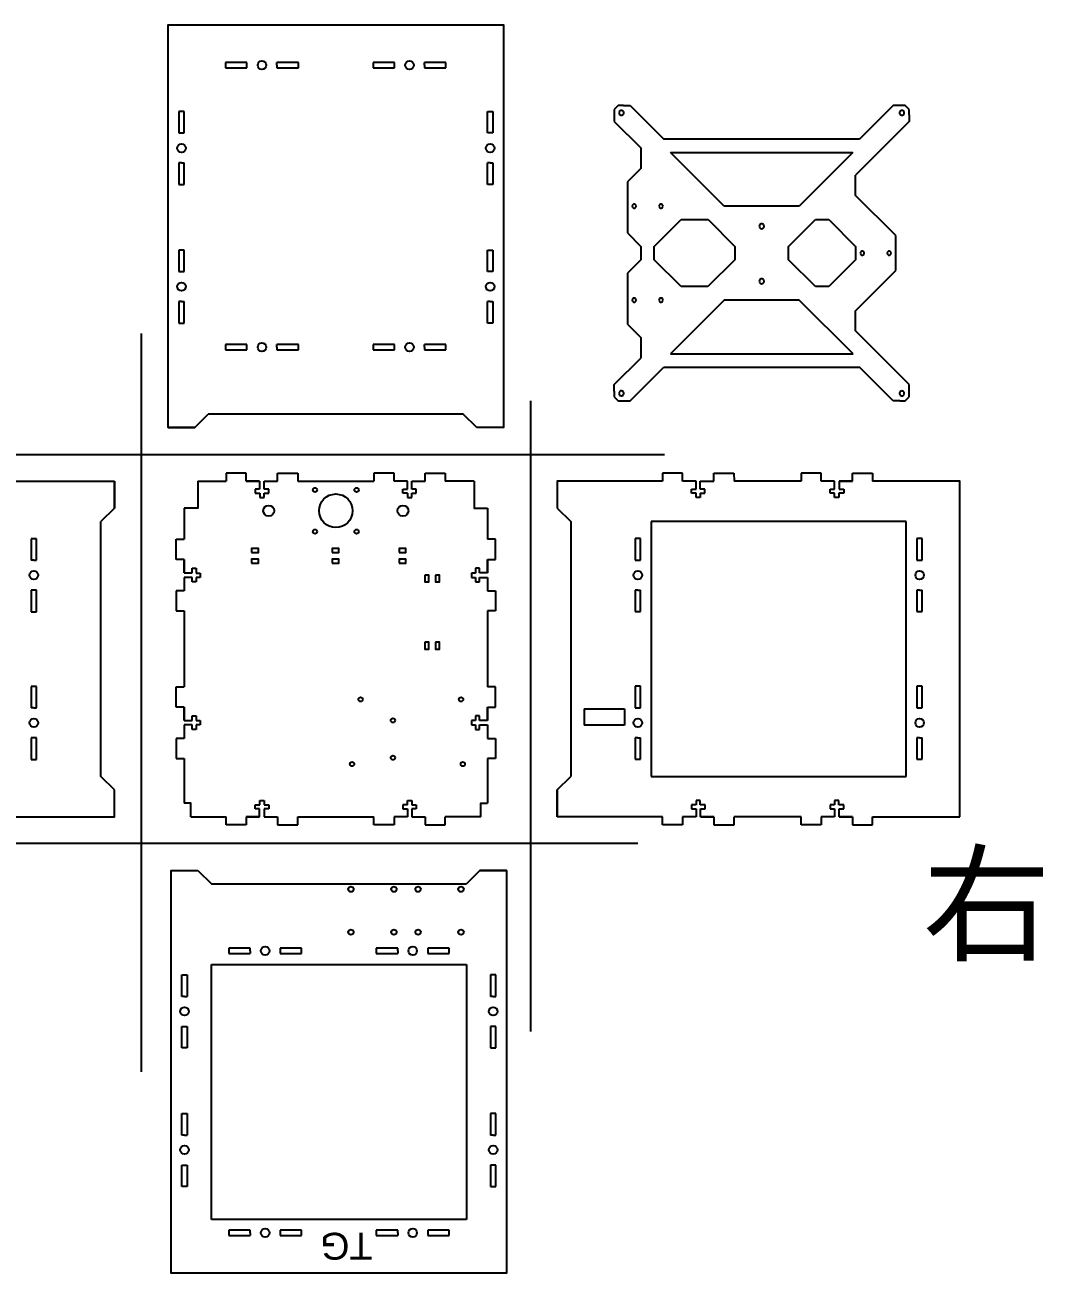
# Model space of a CAD drawing. Header units: millimetres. Extents: x -734 to 2460, y -330 to 1597.
# Drawn here: x 1081 to 1840, y 0 to 930 of the extents above; entities that cross this region are included whole.
import ezdxf

# ---------------------------------------------------------------- set-up
doc = ezdxf.new("R2010")
doc.units = ezdxf.units.MM
doc.layers.add('LIVELLO_1', color=7, linetype='Continuous')
doc.styles.get("Standard").update_dxf_attribs({"font": 'Arial.ttf'})

msp = doc.modelspace()

# ---------------------------------------------------------------- linework, layer by layer
for p, q in [((1230.473, 902.01), (1230.473, 900)), ((1246.473, 902.01), (1230.473, 902.01)), ((1230.473, 900), (1230.473, 900)), ((1230.473, 900), (1230.473, 900)), ((1230.473, 900), (1230.473, 897.99)), ((1230.473, 900), (1230.473, 900)), ((1230.473, 900), (1230.473, 897.99)), ((1230.473, 897.99), (1246.473, 897.99)), ((1246.473, 897.99), (1246.473, 902.01)), ((1246.473, 897.99), (1246.473, 902.01)), ((1246.473, 897.99), (1246.473, 897.99)), ((1284.812, 902.01), (1268.812, 902.01)), ((1284.812, 902.01), (1268.812, 902.01)), ((1268.812, 900), (1268.812, 902.01)), ((1268.812, 900), (1268.812, 900)), ((1268.812, 900), (1268.812, 900)), ((1268.812, 900), (1268.812, 897.99)), ((1268.812, 900), (1268.812, 900)), ((1268.812, 898.51), (1268.812, 898.51)), ((1268.812, 898.51), (1268.812, 898.51)), ((1268.812, 897.99), (1284.812, 897.99)), ((1284.812, 897.99), (1284.812, 902.01)), ((1284.812, 897.99), (1284.812, 902.01)), ((1284.812, 897.99), (1284.812, 897.99)), ((1340.473, 902.01), (1340.473, 900)), ((1356.473, 902.01), (1340.473, 902.01)), ((1340.473, 900), (1340.473, 900)), ((1340.473, 900), (1340.473, 900)), ((1340.473, 900), (1340.473, 897.99)), ((1340.473, 900), (1340.473, 900)), ((1340.473, 900), (1340.473, 897.99)), ((1340.473, 897.99), (1356.473, 897.99)), ((1356.473, 897.99), (1356.473, 902.01)), ((1356.473, 897.99), (1356.473, 902.01)), ((1356.473, 897.99), (1356.473, 897.99)), ((1394.812, 902.01), (1378.812, 902.01)), ((1394.812, 902.01), (1378.812, 902.01)), ((1378.812, 900), (1378.812, 902.01)), ((1378.812, 900), (1378.812, 900)), ((1378.812, 900), (1378.812, 900)), ((1378.812, 900), (1378.812, 897.99)), ((1378.812, 900), (1378.812, 900)), ((1378.812, 898.51), (1378.812, 898.51)), ((1378.812, 898.51), (1378.812, 898.51)), ((1378.812, 897.99), (1394.812, 897.99)), ((1394.812, 897.99), (1394.812, 902.01)), ((1394.812, 897.99), (1394.812, 902.01)), ((1394.812, 897.99), (1394.812, 897.99)), ((1197.712, 865.5), (1195.702, 865.5)), ((1197.712, 865.5), (1195.702, 865.5)), ((1195.702, 865.5), (1195.702, 849.5)), ((1197.712, 865.5), (1197.712, 865.5)), ((1197.712, 865.5), (1197.712, 865.5)), ((1199.722, 865.5), (1197.712, 865.5)), ((1197.712, 865.5), (1197.712, 865.5)), ((1199.722, 849.5), (1199.722, 865.5)), ((1425.702, 865.5), (1427.712, 865.5)), ((1425.702, 849.5), (1425.702, 865.5)), ((1427.712, 865.5), (1427.712, 865.5)), ((1427.712, 865.5), (1427.712, 865.5)), ((1427.712, 865.5), (1429.722, 865.5)), ((1427.712, 865.5), (1427.712, 865.5)), ((1427.712, 865.5), (1429.722, 865.5)), ((1429.722, 865.5), (1429.722, 849.5)), ((1527, 870), (1532, 870)), ((1532, 870), (1557, 845)), ((1728, 870), (1703, 845)), ((1733, 870), (1728, 870)), ((1520, 863), (1520, 858)), ((1520, 858), (1540, 838.335)), ((1740, 858), (1700, 818)), ((1740, 863), (1740, 858)), ((1195.702, 849.5), (1199.722, 849.5)), ((1195.702, 849.5), (1195.702, 849.5)), ((1195.702, 849.5), (1199.722, 849.5)), ((1429.722, 849.5), (1425.702, 849.5)), ((1429.722, 849.5), (1425.702, 849.5)), ((1429.722, 849.5), (1429.722, 849.5)), ((1197.712, 827.161), (1195.702, 827.161)), ((1195.702, 827.161), (1195.702, 811.161)), ((1196.222, 827.161), (1196.222, 827.161)), ((1196.222, 827.161), (1196.222, 827.161)), ((1197.712, 827.161), (1197.712, 827.161)), ((1197.712, 827.161), (1197.712, 827.161)), ((1197.712, 827.161), (1197.712, 827.161)), ((1197.712, 827.161), (1199.722, 827.161)), ((1199.722, 811.161), (1199.722, 827.161)), ((1199.722, 811.161), (1199.722, 827.161)), ((1425.702, 811.161), (1425.702, 827.161)), ((1425.702, 811.161), (1425.702, 827.161)), ((1427.712, 827.161), (1425.702, 827.161)), ((1427.712, 827.161), (1427.712, 827.161)), ((1427.712, 827.161), (1427.712, 827.161)), ((1427.712, 827.161), (1429.722, 827.161)), ((1427.712, 827.161), (1427.712, 827.161)), ((1429.202, 827.161), (1429.202, 827.161)), ((1429.202, 827.161), (1429.202, 827.161)), ((1429.722, 827.161), (1429.722, 811.161)), ((1195.702, 811.161), (1199.722, 811.161)), ((1195.702, 811.161), (1195.702, 811.161)), ((1195.702, 811.161), (1199.722, 811.161)), ((1429.722, 811.161), (1425.702, 811.161)), ((1429.722, 811.161), (1425.702, 811.161)), ((1429.722, 811.161), (1429.722, 811.161)), ((1197.712, 762.239), (1195.702, 762.239)), ((1197.712, 762.239), (1195.702, 762.239)), ((1195.702, 762.239), (1195.702, 746.239)), ((1197.712, 762.239), (1197.712, 762.239)), ((1197.712, 762.239), (1197.712, 762.239)), ((1199.722, 762.239), (1197.712, 762.239)), ((1197.712, 762.239), (1197.712, 762.239)), ((1199.722, 746.239), (1199.722, 762.239)), ((1425.702, 762.239), (1427.712, 762.239)), ((1425.702, 746.239), (1425.702, 762.239)), ((1427.712, 762.239), (1427.712, 762.239)), ((1427.712, 762.239), (1427.712, 762.239)), ((1427.712, 762.239), (1429.722, 762.239)), ((1427.712, 762.239), (1427.712, 762.239)), ((1427.712, 762.239), (1429.722, 762.239)), ((1429.722, 762.239), (1429.722, 746.239)), ((1195.702, 746.239), (1199.722, 746.239)), ((1195.702, 746.239), (1195.702, 746.239)), ((1195.702, 746.239), (1199.722, 746.239)), ((1429.722, 746.239), (1425.702, 746.239)), ((1429.722, 746.239), (1425.702, 746.239)), ((1429.722, 746.239), (1429.722, 746.239)), ((1197.712, 723.9), (1195.702, 723.9)), ((1195.702, 723.9), (1195.702, 707.9)), ((1196.222, 723.9), (1196.222, 723.9)), ((1196.222, 723.9), (1196.222, 723.9)), ((1197.712, 723.9), (1197.712, 723.9)), ((1197.712, 723.9), (1197.712, 723.9)), ((1197.712, 723.9), (1197.712, 723.9)), ((1197.712, 723.9), (1199.722, 723.9)), ((1199.722, 707.9), (1199.722, 723.9)), ((1199.722, 707.9), (1199.722, 723.9)), ((1425.702, 707.9), (1425.702, 723.9)), ((1425.702, 707.9), (1425.702, 723.9)), ((1427.712, 723.9), (1425.702, 723.9)), ((1427.712, 723.9), (1427.712, 723.9)), ((1427.712, 723.9), (1427.712, 723.9)), ((1427.712, 723.9), (1429.722, 723.9)), ((1427.712, 723.9), (1427.712, 723.9)), ((1429.202, 723.9), (1429.202, 723.9)), ((1429.202, 723.9), (1429.202, 723.9)), ((1429.722, 723.9), (1429.722, 707.9)), ((1195.702, 707.9), (1199.722, 707.9)), ((1195.702, 707.9), (1195.702, 707.9)), ((1195.702, 707.9), (1199.722, 707.9)), ((1429.722, 707.9), (1425.702, 707.9)), ((1429.722, 707.9), (1425.702, 707.9)), ((1429.722, 707.9), (1429.722, 707.9)), ((1740, 662), (1700, 702)), ((1230.473, 692.01), (1230.473, 690)), ((1246.473, 692.01), (1230.473, 692.01)), ((1230.473, 690), (1230.473, 690)), ((1230.473, 690), (1230.473, 690)), ((1230.473, 690), (1230.473, 687.99)), ((1230.473, 690), (1230.473, 690)), ((1230.473, 690), (1230.473, 687.99)), ((1246.473, 687.99), (1246.473, 692.01)), ((1246.473, 687.99), (1246.473, 692.01)), ((1284.812, 692.01), (1268.812, 692.01)), ((1284.812, 692.01), (1268.812, 692.01)), ((1268.812, 690), (1268.812, 692.01)), ((1268.812, 690), (1268.812, 690)), ((1268.812, 690), (1268.812, 690)), ((1268.812, 690), (1268.812, 687.99)), ((1268.812, 690), (1268.812, 690)), ((1268.812, 688.51), (1268.812, 688.51)), ((1268.812, 688.51), (1268.812, 688.51)), ((1284.812, 687.99), (1284.812, 692.01)), ((1284.812, 687.99), (1284.812, 692.01)), ((1340.473, 692.01), (1340.473, 690)), ((1356.473, 692.01), (1340.473, 692.01)), ((1340.473, 690), (1340.473, 690)), ((1340.473, 690), (1340.473, 690)), ((1340.473, 690), (1340.473, 687.99)), ((1340.473, 690), (1340.473, 690)), ((1340.473, 690), (1340.473, 687.99)), ((1356.473, 687.99), (1356.473, 692.01)), ((1356.473, 687.99), (1356.473, 692.01)), ((1394.812, 692.01), (1378.812, 692.01)), ((1394.812, 692.01), (1378.812, 692.01)), ((1378.812, 690), (1378.812, 692.01)), ((1378.812, 690), (1378.812, 690)), ((1378.812, 690), (1378.812, 690)), ((1378.812, 690), (1378.812, 687.99)), ((1378.812, 690), (1378.812, 690)), ((1378.812, 688.51), (1378.812, 688.51)), ((1378.812, 688.51), (1378.812, 688.51)), ((1394.812, 687.99), (1394.812, 692.01)), ((1394.812, 687.99), (1394.812, 692.01)), ((1230.473, 687.99), (1246.473, 687.99)), ((1246.473, 687.99), (1246.473, 687.99)), ((1268.812, 687.99), (1284.812, 687.99)), ((1284.812, 687.99), (1284.812, 687.99)), ((1340.473, 687.99), (1356.473, 687.99)), ((1356.473, 687.99), (1356.473, 687.99)), ((1378.812, 687.99), (1394.812, 687.99)), ((1394.812, 687.99), (1394.812, 687.99)), ((1520, 662), (1540, 681.648)), ((1532, 650), (1557, 675)), ((1728, 650), (1703, 675)), ((1520, 657), (1520, 662)), ((1740, 657), (1740, 662)), ((1527, 650), (1532, 650)), ((1733, 650), (1728, 650)), ((1207.712, 630), (1217.712, 640)), ((1407.712, 640), (1217.712, 640)), ((1417.712, 630), (1407.712, 640)), ((1187.712, 630), (1207.712, 630)), ((1437.712, 630), (1417.712, 630)), ((1245.973, 596), (1230.973, 596)), ((1230.973, 596), (1230.973, 590)), ((1245.973, 590), (1245.973, 596)), ((1269.312, 590), (1269.312, 596)), ((1269.312, 596), (1284.312, 596)), ((1284.312, 596), (1284.312, 590)), ((1341.112, 596), (1340.973, 590)), ((1356.112, 596), (1341.112, 596)), ((1356.112, 590), (1356.112, 596)), ((1379.312, 590), (1379.312, 596)), ((1379.312, 596), (1394.312, 596)), ((1394.312, 596), (1394.312, 590)), ((1571.112, 596), (1556.112, 596)), ((1556.112, 596), (1556.112, 590)), ((1571.112, 590), (1571.112, 596)), ((1594.312, 590), (1594.312, 596)), ((1594.312, 596), (1609.312, 596)), ((1609.312, 596), (1609.451, 590)), ((1674.373, 596), (1659.373, 596)), ((1659.373, 596), (1659.373, 590)), ((1674.373, 590), (1674.373, 596)), ((1697.712, 590), (1697.712, 596)), ((1697.712, 596), (1712.712, 596)), ((1712.712, 596), (1712.712, 590)), ((1069.312, 590), (1147.712, 590)), ((1147.712, 590), (1147.712, 570)), ((1210, 590), (1230.973, 590)), ((1255.973, 590), (1245.973, 590)), ((1255.973, 590), (1255.973, 584)), ((1259.312, 584), (1259.312, 590)), ((1259.312, 590), (1269.312, 590)), ((1284.312, 590), (1340.973, 590)), ((1366.112, 590), (1356.112, 590)), ((1366.112, 584), (1366.112, 590)), ((1369.312, 584), (1369.312, 590)), ((1369.312, 590), (1379.312, 590)), ((1415.702, 590), (1394.312, 590)), ((1477.712, 590), (1477.712, 570)), ((1581.112, 590), (1571.112, 590)), ((1581.112, 584), (1581.112, 590)), ((1584.312, 584), (1584.312, 590)), ((1584.312, 590), (1594.312, 590)), ((1684.373, 590), (1674.373, 590)), ((1684.373, 584), (1684.373, 590)), ((1687.712, 590), (1687.712, 584)), ((1687.712, 590), (1697.712, 590)), ((1255.973, 584), (1252.573, 584)), ((1252.573, 584), (1252.573, 581)), ((1252.573, 581), (1256.112, 581)), ((1256.112, 581), (1256.112, 578)), ((1256.112, 578), (1259.312, 578)), ((1262.712, 584), (1259.312, 584)), ((1259.312, 578), (1259.312, 581)), ((1259.312, 581), (1262.712, 581)), ((1262.712, 581), (1262.712, 584)), ((1362.712, 581), (1362.712, 584)), ((1362.712, 584), (1366.112, 584)), ((1366.112, 581), (1362.712, 581)), ((1366.112, 581), (1366.112, 578)), ((1366.112, 581), (1366.112, 581)), ((1366.112, 578), (1369.312, 578)), ((1372.712, 584), (1369.312, 584)), ((1369.312, 578), (1369.312, 581)), ((1369.312, 581), (1372.712, 581)), ((1372.712, 581), (1372.712, 584)), ((1577.712, 581), (1577.712, 584)), ((1577.712, 584), (1581.112, 584)), ((1581.112, 581), (1577.712, 581)), ((1581.112, 578), (1581.112, 581)), ((1584.312, 578), (1581.112, 578)), ((1587.712, 584), (1584.312, 584)), ((1584.312, 581), (1584.312, 578)), ((1584.312, 581), (1584.312, 581)), ((1584.312, 581), (1587.712, 581)), ((1587.712, 581), (1587.712, 584)), ((1680.973, 581), (1680.973, 584)), ((1680.973, 584), (1684.373, 584)), ((1684.373, 581), (1680.973, 581)), ((1684.373, 578), (1684.373, 581)), ((1687.573, 578), (1684.373, 578)), ((1691.112, 581), (1687.573, 581)), ((1687.573, 581), (1687.573, 578)), ((1687.712, 584), (1691.112, 584)), ((1691.112, 584), (1691.112, 581)), ((1147.712, 570), (1137.712, 560)), ((1199.722, 570), (1199.722, 546.739)), ((1425.702, 570), (1425.702, 546.739)), ((1477.712, 570), (1487.712, 560)), ((1137.712, 370), (1137.712, 560)), ((1487.712, 560), (1487.712, 370)), ((1547.712, 560), (1547.712, 370)), ((1737.712, 560), (1547.712, 560)), ((1737.712, 370), (1737.712, 560)), ((1085.702, 547.1), (1085.702, 531.1)), ((1089.722, 547.1), (1085.702, 547.1)), ((1089.722, 547.1), (1085.702, 547.1)), ((1085.702, 547.1), (1085.702, 531.1)), ((1089.722, 531.1), (1089.722, 547.1)), ((1089.722, 547.1), (1089.722, 547.1)), ((1193.722, 531.739), (1193.722, 546.739)), ((1193.722, 546.739), (1199.722, 546.739)), ((1431.702, 546.739), (1425.702, 546.739)), ((1431.702, 531.739), (1431.702, 546.739)), ((1537.712, 547.239), (1535.702, 547.239)), ((1537.712, 547.239), (1535.702, 547.239)), ((1535.702, 547.239), (1535.702, 531.239)), ((1537.712, 547.239), (1537.712, 547.239)), ((1537.712, 547.239), (1537.712, 547.239)), ((1539.722, 547.239), (1537.712, 547.239)), ((1537.712, 547.239), (1537.712, 547.239)), ((1539.722, 531.239), (1539.722, 547.239)), ((1747.712, 547.239), (1745.702, 547.239)), ((1747.712, 547.239), (1745.702, 547.239)), ((1745.702, 547.239), (1745.702, 531.239)), ((1747.712, 547.239), (1747.712, 547.239)), ((1747.712, 547.239), (1747.712, 547.239)), ((1749.722, 547.239), (1747.712, 547.239)), ((1747.712, 547.239), (1747.712, 547.239)), ((1749.722, 531.239), (1749.722, 547.239)), ((1087.712, 531.1), (1085.702, 531.1)), ((1087.712, 531.1), (1087.712, 531.1)), ((1087.712, 531.1), (1087.712, 531.1)), ((1087.712, 531.1), (1089.722, 531.1)), ((1087.712, 531.1), (1087.712, 531.1)), ((1089.202, 531.1), (1089.202, 531.1)), ((1089.202, 531.1), (1089.202, 531.1)), ((1199.722, 531.739), (1193.722, 531.739)), ((1199.722, 521.739), (1199.722, 531.739)), ((1425.702, 521.739), (1425.702, 531.739)), ((1425.702, 531.739), (1431.702, 531.739)), ((1535.702, 531.239), (1539.722, 531.239)), ((1535.702, 531.239), (1535.702, 531.239)), ((1535.702, 531.239), (1539.722, 531.239)), ((1745.702, 531.239), (1749.722, 531.239)), ((1745.702, 531.239), (1745.702, 531.239)), ((1745.702, 531.239), (1749.722, 531.239)), ((1199.722, 521.739), (1205.722, 521.739)), ((1205.722, 521.739), (1205.722, 525.139)), ((1205.722, 525.139), (1208.722, 525.139)), ((1208.722, 525.139), (1208.722, 521.6)), ((1208.722, 521.6), (1211.722, 521.6)), ((1211.722, 521.6), (1211.722, 518.4)), ((1416.702, 521.6), (1413.702, 521.6)), ((1413.702, 521.6), (1413.702, 518.4)), ((1419.702, 525.139), (1416.702, 525.139)), ((1416.702, 525.139), (1416.702, 521.6)), ((1419.702, 521.739), (1419.702, 525.139)), ((1425.702, 521.739), (1419.702, 521.739)), ((1205.722, 518.4), (1199.722, 518.4)), ((1199.722, 518.4), (1199.722, 508.4)), ((1205.722, 515), (1205.722, 518.4)), ((1208.722, 515), (1205.722, 515)), ((1211.722, 518.4), (1208.722, 518.4)), ((1208.722, 518.4), (1208.722, 515)), ((1413.702, 518.4), (1416.702, 518.4)), ((1416.702, 518.4), (1416.702, 515)), ((1416.702, 515), (1419.702, 515)), ((1419.702, 515), (1419.702, 518.4)), ((1419.702, 518.4), (1425.702, 518.4)), ((1425.702, 518.4), (1425.702, 508.4)), ((1089.722, 508.761), (1085.702, 508.761)), ((1089.722, 508.761), (1085.702, 508.761)), ((1085.702, 508.761), (1085.702, 492.761)), ((1089.722, 492.761), (1089.722, 508.761)), ((1089.722, 508.761), (1089.722, 508.761)), ((1199.722, 508.4), (1193.722, 508.4)), ((1193.722, 508.4), (1193.722, 493.4)), ((1425.702, 508.4), (1431.702, 508.4)), ((1431.702, 508.4), (1431.702, 493.4)), ((1537.712, 508.9), (1535.702, 508.9)), ((1535.702, 508.9), (1535.702, 492.9)), ((1536.222, 508.9), (1536.222, 508.9)), ((1536.222, 508.9), (1536.222, 508.9)), ((1537.712, 508.9), (1537.712, 508.9)), ((1537.712, 508.9), (1537.712, 508.9)), ((1537.712, 508.9), (1537.712, 508.9)), ((1537.712, 508.9), (1539.722, 508.9)), ((1539.722, 492.9), (1539.722, 508.9)), ((1539.722, 492.9), (1539.722, 508.9)), ((1747.712, 508.9), (1745.702, 508.9)), ((1745.702, 508.9), (1745.702, 492.9)), ((1746.222, 508.9), (1746.222, 508.9)), ((1746.222, 508.9), (1746.222, 508.9)), ((1747.712, 508.9), (1747.712, 508.9)), ((1747.712, 508.9), (1747.712, 508.9)), ((1747.712, 508.9), (1747.712, 508.9)), ((1747.712, 508.9), (1749.722, 508.9)), ((1749.722, 492.9), (1749.722, 508.9)), ((1749.722, 492.9), (1749.722, 508.9)), ((1193.722, 493.4), (1199.722, 493.4)), ((1199.722, 493.4), (1199.722, 436.739)), ((1431.702, 493.4), (1425.702, 493.4)), ((1425.702, 493.4), (1425.702, 436.739)), ((1085.702, 492.761), (1087.712, 492.761)), ((1087.712, 492.761), (1087.712, 492.761)), ((1087.712, 492.761), (1087.712, 492.761)), ((1087.712, 492.761), (1089.722, 492.761)), ((1087.712, 492.761), (1087.712, 492.761)), ((1087.712, 492.761), (1089.722, 492.761)), ((1535.702, 492.9), (1539.722, 492.9)), ((1535.702, 492.9), (1535.702, 492.9)), ((1535.702, 492.9), (1539.722, 492.9)), ((1745.702, 492.9), (1749.722, 492.9)), ((1745.702, 492.9), (1745.702, 492.9)), ((1745.702, 492.9), (1749.722, 492.9)), ((1537.712, 437.239), (1535.702, 437.239)), ((1537.712, 437.239), (1535.702, 437.239)), ((1535.702, 437.239), (1535.702, 421.239)), ((1537.712, 437.239), (1537.712, 437.239)), ((1537.712, 437.239), (1537.712, 437.239)), ((1539.722, 437.239), (1537.712, 437.239)), ((1537.712, 437.239), (1537.712, 437.239)), ((1539.722, 421.239), (1539.722, 437.239)), ((1747.712, 437.239), (1745.702, 437.239)), ((1747.712, 437.239), (1745.702, 437.239)), ((1745.702, 437.239), (1745.702, 421.239)), ((1747.712, 437.239), (1747.712, 437.239)), ((1747.712, 437.239), (1747.712, 437.239)), ((1749.722, 437.239), (1747.712, 437.239)), ((1747.712, 437.239), (1747.712, 437.239)), ((1749.722, 421.239), (1749.722, 437.239)), ((1085.702, 437.1), (1085.702, 421.1)), ((1089.722, 437.1), (1085.702, 437.1)), ((1089.722, 437.1), (1085.702, 437.1)), ((1085.702, 437.1), (1085.702, 421.1)), ((1089.722, 421.1), (1089.722, 437.1)), ((1089.722, 437.1), (1089.722, 437.1)), ((1193.722, 421.739), (1193.722, 436.739)), ((1193.722, 436.739), (1199.722, 436.739)), ((1431.702, 436.739), (1425.702, 436.739)), ((1431.702, 421.739), (1431.702, 436.739)), ((1087.712, 421.1), (1085.702, 421.1)), ((1087.712, 421.1), (1087.712, 421.1)), ((1087.712, 421.1), (1087.712, 421.1)), ((1087.712, 421.1), (1089.722, 421.1)), ((1087.712, 421.1), (1087.712, 421.1)), ((1089.202, 421.1), (1089.202, 421.1)), ((1089.202, 421.1), (1089.202, 421.1)), ((1199.722, 421.739), (1193.722, 421.739)), ((1199.722, 411.739), (1199.722, 421.739)), ((1425.702, 411.739), (1425.702, 421.739)), ((1425.702, 421.739), (1431.702, 421.739)), ((1497.712, 420.4), (1497.712, 408.2)), ((1497.712, 420.4), (1527.712, 420.4)), ((1527.712, 420.4), (1527.712, 408.2)), ((1535.702, 421.239), (1539.722, 421.239)), ((1535.702, 421.239), (1535.702, 421.239)), ((1535.702, 421.239), (1539.722, 421.239)), ((1745.702, 421.239), (1749.722, 421.239)), ((1745.702, 421.239), (1745.702, 421.239)), ((1745.702, 421.239), (1749.722, 421.239)), ((1199.722, 411.739), (1205.722, 411.739)), ((1205.722, 411.739), (1205.722, 415.139)), ((1205.722, 415.139), (1208.722, 415.139)), ((1208.722, 415.139), (1208.722, 411.6)), ((1208.722, 411.6), (1211.722, 411.6)), ((1211.722, 411.6), (1211.722, 408.4)), ((1416.702, 411.6), (1413.702, 411.6)), ((1413.702, 411.6), (1413.702, 408.4)), ((1419.702, 415.139), (1416.702, 415.139)), ((1416.702, 415.139), (1416.702, 411.6)), ((1419.702, 411.739), (1419.702, 415.139)), ((1425.702, 411.739), (1419.702, 411.739)), ((1205.722, 408.4), (1199.722, 408.4)), ((1199.722, 408.4), (1199.722, 398.4)), ((1205.722, 405), (1205.722, 408.4)), ((1208.722, 405), (1205.722, 405)), ((1211.722, 408.4), (1208.722, 408.4)), ((1208.722, 408.4), (1208.722, 405)), ((1413.702, 408.4), (1416.702, 408.4)), ((1416.702, 408.4), (1416.702, 405)), ((1416.702, 405), (1419.702, 405)), ((1419.702, 405), (1419.702, 408.4)), ((1419.702, 408.4), (1425.702, 408.4)), ((1425.702, 408.4), (1425.702, 398.4)), ((1527.712, 408.2), (1526.257, 408.2)), ((1089.722, 398.761), (1085.702, 398.761)), ((1089.722, 398.761), (1085.702, 398.761)), ((1085.702, 398.761), (1085.702, 382.761)), ((1089.722, 382.761), (1089.722, 398.761)), ((1089.722, 398.761), (1089.722, 398.761)), ((1199.722, 398.4), (1193.722, 398.4)), ((1193.722, 398.4), (1193.722, 383.4)), ((1425.702, 398.4), (1431.702, 398.4)), ((1431.702, 398.4), (1431.702, 383.4)), ((1537.712, 398.9), (1535.702, 398.9)), ((1535.702, 398.9), (1535.702, 382.9)), ((1536.222, 398.9), (1536.222, 398.9)), ((1536.222, 398.9), (1536.222, 398.9)), ((1537.712, 398.9), (1537.712, 398.9)), ((1537.712, 398.9), (1537.712, 398.9)), ((1537.712, 398.9), (1537.712, 398.9)), ((1537.712, 398.9), (1539.722, 398.9)), ((1539.722, 382.9), (1539.722, 398.9)), ((1539.722, 382.9), (1539.722, 398.9)), ((1747.712, 398.9), (1745.702, 398.9)), ((1745.702, 398.9), (1745.702, 382.9)), ((1746.222, 398.9), (1746.222, 398.9)), ((1746.222, 398.9), (1746.222, 398.9)), ((1747.712, 398.9), (1747.712, 398.9)), ((1747.712, 398.9), (1747.712, 398.9)), ((1747.712, 398.9), (1747.712, 398.9)), ((1747.712, 398.9), (1749.722, 398.9)), ((1749.722, 382.9), (1749.722, 398.9)), ((1749.722, 382.9), (1749.722, 398.9)), ((1085.702, 382.761), (1087.712, 382.761)), ((1087.712, 382.761), (1087.712, 382.761)), ((1087.712, 382.761), (1087.712, 382.761)), ((1087.712, 382.761), (1089.722, 382.761)), ((1087.712, 382.761), (1087.712, 382.761)), ((1087.712, 382.761), (1089.722, 382.761)), ((1193.722, 383.4), (1199.722, 383.4)), ((1199.722, 383.4), (1199.722, 350)), ((1431.702, 383.4), (1425.702, 383.4)), ((1425.702, 383.4), (1425.702, 350)), ((1535.702, 382.9), (1539.722, 382.9)), ((1535.702, 382.9), (1535.702, 382.9)), ((1535.702, 382.9), (1539.722, 382.9)), ((1745.702, 382.9), (1749.722, 382.9)), ((1745.702, 382.9), (1745.702, 382.9)), ((1745.702, 382.9), (1749.722, 382.9)), ((1147.712, 360), (1137.712, 370)), ((1477.712, 360), (1487.712, 370)), ((1547.712, 370), (1737.712, 370)), ((1147.712, 340), (1147.712, 360)), ((1477.712, 340), (1477.712, 360)), ((1252.573, 346), (1252.573, 349)), ((1252.573, 349), (1256.112, 349)), ((1255.973, 346), (1252.573, 346)), ((1255.973, 340), (1255.973, 346)), ((1256.112, 349), (1256.112, 352)), ((1256.112, 352), (1259.312, 352)), ((1259.312, 352), (1259.312, 349)), ((1259.312, 349), (1262.712, 349)), ((1262.712, 346), (1259.312, 346)), ((1259.312, 346), (1259.312, 340)), ((1262.712, 349), (1262.712, 346)), ((1366.112, 349), (1362.712, 349)), ((1362.712, 349), (1362.712, 346)), ((1362.712, 346), (1366.112, 346)), ((1366.112, 349), (1366.112, 352)), ((1366.112, 352), (1369.312, 352)), ((1366.112, 349), (1366.112, 349)), ((1366.112, 346), (1366.112, 340)), ((1369.312, 352), (1369.312, 349)), ((1369.312, 349), (1372.712, 349)), ((1372.712, 346), (1369.312, 346)), ((1369.312, 346), (1369.312, 340)), ((1372.712, 349), (1372.712, 346)), ((1581.112, 349), (1577.712, 349)), ((1577.712, 349), (1577.712, 346)), ((1577.712, 346), (1581.112, 346)), ((1584.312, 352), (1581.112, 352)), ((1581.112, 352), (1581.112, 349)), ((1581.112, 346), (1581.112, 340)), ((1584.312, 349), (1584.312, 352)), ((1587.851, 349), (1584.312, 349)), ((1584.451, 340), (1584.451, 346)), ((1584.451, 346), (1587.851, 346)), ((1587.851, 346), (1587.851, 349)), ((1684.373, 349), (1680.973, 349)), ((1680.973, 349), (1680.973, 346)), ((1680.973, 346), (1684.373, 346)), ((1687.573, 352), (1684.373, 352)), ((1684.373, 352), (1684.373, 349)), ((1684.373, 346), (1684.373, 340)), ((1687.573, 349), (1687.573, 352)), ((1691.112, 349), (1687.573, 349)), ((1687.712, 340), (1687.712, 346)), ((1687.712, 346), (1691.112, 346)), ((1691.112, 346), (1691.112, 349)), ((1204.722, 340), (1230.973, 340)), ((1230.973, 334), (1230.973, 340)), ((1255.973, 340), (1245.973, 340)), ((1245.973, 340), (1245.973, 334)), ((1259.312, 340), (1269.312, 340)), ((1269.312, 340), (1269.312, 334)), ((1284.312, 334), (1284.312, 340)), ((1284.312, 340), (1340.973, 340)), ((1341.112, 334), (1340.973, 340)), ((1366.112, 340), (1356.112, 340)), ((1356.112, 340), (1356.112, 334)), ((1369.312, 340), (1379.312, 340)), ((1379.312, 340), (1379.312, 334)), ((1394.312, 334), (1394.312, 340)), ((1420.702, 340), (1394.312, 340)), ((1556.112, 340), (1477.712, 340)), ((1556.112, 334), (1556.112, 340)), ((1581.112, 340), (1571.112, 340)), ((1571.112, 340), (1571.112, 334)), ((1584.451, 340), (1594.451, 340)), ((1594.451, 340), (1594.451, 334)), ((1609.451, 334), (1609.451, 340)), ((1659.373, 334), (1659.373, 340)), ((1684.373, 340), (1674.373, 340)), ((1674.373, 340), (1674.373, 334)), ((1687.712, 340), (1697.712, 340)), ((1697.712, 340), (1697.712, 334)), ((1712.712, 334), (1712.712, 340)), ((1712.712, 340), (1777.712, 340)), ((1245.973, 334), (1230.973, 334)), ((1269.312, 334), (1284.312, 334)), ((1356.112, 334), (1341.112, 334)), ((1379.312, 334), (1394.312, 334)), ((1571.112, 334), (1556.112, 334)), ((1594.451, 334), (1609.451, 334)), ((1674.373, 334), (1659.373, 334)), ((1697.712, 334), (1712.712, 334)), ((1190, 300), (1210, 300)), ((1210, 300), (1220, 290)), ((1420, 300), (1410, 290)), ((1440, 300), (1420, 300)), ((1220, 290), (1410, 290)), ((1232.9, 242.01), (1232.9, 237.99)), ((1248.9, 242.01), (1232.9, 242.01)), ((1232.9, 242.01), (1232.9, 242.01)), ((1232.9, 242.01), (1232.9, 237.99)), ((1248.9, 240), (1248.9, 242.01)), ((1271.239, 242.01), (1271.239, 237.99)), ((1287.239, 242.01), (1271.239, 242.01)), ((1271.239, 242.01), (1271.239, 242.01)), ((1271.239, 242.01), (1271.239, 237.99)), ((1287.239, 240), (1287.239, 242.01)), ((1287.239, 240), (1287.239, 242.01)), ((1342.9, 242.01), (1342.9, 237.99)), ((1358.9, 242.01), (1342.9, 242.01)), ((1342.9, 242.01), (1342.9, 242.01)), ((1342.9, 242.01), (1342.9, 237.99)), ((1358.9, 240), (1358.9, 242.01)), ((1381.239, 242.01), (1381.239, 237.99)), ((1397.239, 242.01), (1381.239, 242.01)), ((1381.239, 242.01), (1381.239, 242.01)), ((1381.239, 242.01), (1381.239, 237.99)), ((1397.239, 240), (1397.239, 242.01)), ((1397.239, 240), (1397.239, 242.01)), ((1232.9, 237.99), (1248.9, 237.99)), ((1232.9, 237.99), (1248.9, 237.99)), ((1248.9, 241.49), (1248.9, 241.49)), ((1248.9, 241.49), (1248.9, 241.49)), ((1248.9, 240), (1248.9, 240)), ((1248.9, 240), (1248.9, 240)), ((1248.9, 240), (1248.9, 240)), ((1248.9, 240), (1248.9, 237.99)), ((1271.239, 237.99), (1287.239, 237.99)), ((1287.239, 240), (1287.239, 240)), ((1287.239, 240), (1287.239, 240)), ((1287.239, 237.99), (1287.239, 240)), ((1287.239, 240), (1287.239, 240)), ((1342.9, 237.99), (1358.9, 237.99)), ((1342.9, 237.99), (1358.9, 237.99)), ((1358.9, 241.49), (1358.9, 241.49)), ((1358.9, 241.49), (1358.9, 241.49)), ((1358.9, 240), (1358.9, 240)), ((1358.9, 240), (1358.9, 240)), ((1358.9, 240), (1358.9, 240)), ((1358.9, 240), (1358.9, 237.99)), ((1381.239, 237.99), (1397.239, 237.99)), ((1397.239, 240), (1397.239, 240)), ((1397.239, 240), (1397.239, 240)), ((1397.239, 237.99), (1397.239, 240)), ((1397.239, 240), (1397.239, 240)), ((1220, 230), (1410, 230)), ((1220, 40), (1220, 230)), ((1410, 230), (1410, 40)), ((1197.99, 222.1), (1202.01, 222.1)), ((1197.99, 206.1), (1197.99, 222.1)), ((1197.99, 222.1), (1197.99, 222.1)), ((1197.99, 222.1), (1202.01, 222.1)), ((1202.01, 222.1), (1202.01, 206.1)), ((1202.01, 222.1), (1202.01, 206.1)), ((1427.99, 222.1), (1427.99, 206.1)), ((1432.01, 222.1), (1427.99, 222.1)), ((1432.01, 222.1), (1427.99, 222.1)), ((1427.99, 222.1), (1427.99, 206.1)), ((1432.01, 206.1), (1432.01, 222.1)), ((1432.01, 222.1), (1432.01, 222.1)), ((1200, 206.1), (1197.99, 206.1)), ((1198.51, 206.1), (1198.51, 206.1)), ((1198.51, 206.1), (1198.51, 206.1)), ((1200, 206.1), (1200, 206.1)), ((1200, 206.1), (1200, 206.1)), ((1200, 206.1), (1200, 206.1)), ((1200, 206.1), (1202.01, 206.1)), ((1430, 206.1), (1427.99, 206.1)), ((1430, 206.1), (1430, 206.1)), ((1430, 206.1), (1430, 206.1)), ((1430, 206.1), (1432.01, 206.1)), ((1430, 206.1), (1430, 206.1)), ((1431.49, 206.1), (1431.49, 206.1)), ((1431.49, 206.1), (1431.49, 206.1)), ((1197.99, 183.761), (1202.01, 183.761)), ((1197.99, 167.761), (1197.99, 183.761)), ((1197.99, 183.761), (1197.99, 183.761)), ((1197.99, 183.761), (1202.01, 183.761)), ((1202.01, 183.761), (1202.01, 167.761)), ((1432.01, 183.761), (1427.99, 183.761)), ((1432.01, 183.761), (1427.99, 183.761)), ((1427.99, 183.761), (1427.99, 167.761)), ((1432.01, 167.761), (1432.01, 183.761)), ((1432.01, 183.761), (1432.01, 183.761)), ((1200, 167.761), (1197.99, 167.761)), ((1200, 167.761), (1197.99, 167.761)), ((1200, 167.761), (1200, 167.761)), ((1200, 167.761), (1200, 167.761)), ((1202.01, 167.761), (1200, 167.761)), ((1200, 167.761), (1200, 167.761)), ((1427.99, 167.761), (1430, 167.761)), ((1430, 167.761), (1430, 167.761)), ((1430, 167.761), (1430, 167.761)), ((1430, 167.761), (1432.01, 167.761)), ((1430, 167.761), (1430, 167.761)), ((1430, 167.761), (1432.01, 167.761)), ((1197.99, 118.839), (1202.01, 118.839)), ((1197.99, 102.839), (1197.99, 118.839)), ((1197.99, 118.839), (1197.99, 118.839)), ((1197.99, 118.839), (1202.01, 118.839)), ((1202.01, 118.839), (1202.01, 102.839)), ((1202.01, 118.839), (1202.01, 102.839)), ((1427.99, 118.839), (1427.99, 102.839)), ((1432.01, 118.839), (1427.99, 118.839)), ((1432.01, 118.839), (1427.99, 118.839)), ((1427.99, 118.839), (1427.99, 102.839)), ((1432.01, 102.839), (1432.01, 118.839)), ((1432.01, 118.839), (1432.01, 118.839)), ((1200, 102.839), (1197.99, 102.839)), ((1198.51, 102.839), (1198.51, 102.839)), ((1198.51, 102.839), (1198.51, 102.839)), ((1200, 102.839), (1200, 102.839)), ((1200, 102.839), (1200, 102.839)), ((1200, 102.839), (1200, 102.839)), ((1200, 102.839), (1202.01, 102.839)), ((1430, 102.839), (1427.99, 102.839)), ((1430, 102.839), (1430, 102.839)), ((1430, 102.839), (1430, 102.839)), ((1430, 102.839), (1432.01, 102.839)), ((1430, 102.839), (1430, 102.839)), ((1431.49, 102.839), (1431.49, 102.839)), ((1431.49, 102.839), (1431.49, 102.839)), ((1197.99, 80.5), (1202.01, 80.5)), ((1197.99, 64.5), (1197.99, 80.5)), ((1197.99, 80.5), (1197.99, 80.5)), ((1197.99, 80.5), (1202.01, 80.5)), ((1202.01, 80.5), (1202.01, 64.5)), ((1432.01, 80.5), (1427.99, 80.5)), ((1432.01, 80.5), (1427.99, 80.5)), ((1427.99, 80.5), (1427.99, 64.5)), ((1432.01, 64.5), (1432.01, 80.5)), ((1432.01, 80.5), (1432.01, 80.5)), ((1200, 64.5), (1197.99, 64.5)), ((1200, 64.5), (1197.99, 64.5)), ((1200, 64.5), (1200, 64.5)), ((1200, 64.5), (1200, 64.5)), ((1202.01, 64.5), (1200, 64.5)), ((1200, 64.5), (1200, 64.5)), ((1427.99, 64.5), (1430, 64.5)), ((1430, 64.5), (1430, 64.5)), ((1430, 64.5), (1430, 64.5)), ((1430, 64.5), (1432.01, 64.5)), ((1430, 64.5), (1430, 64.5)), ((1430, 64.5), (1432.01, 64.5)), ((1410, 40), (1220, 40)), ((1232.9, 32.01), (1232.9, 27.99)), ((1248.9, 32.01), (1232.9, 32.01)), ((1232.9, 32.01), (1232.9, 32.01)), ((1232.9, 32.01), (1232.9, 27.99)), ((1232.9, 27.99), (1248.9, 27.99)), ((1232.9, 27.99), (1248.9, 27.99)), ((1248.9, 30), (1248.9, 32.01)), ((1248.9, 31.49), (1248.9, 31.49)), ((1248.9, 31.49), (1248.9, 31.49)), ((1248.9, 30), (1248.9, 30)), ((1248.9, 30), (1248.9, 30)), ((1248.9, 30), (1248.9, 30)), ((1248.9, 30), (1248.9, 27.99)), ((1271.239, 32.01), (1271.239, 27.99)), ((1287.239, 32.01), (1271.239, 32.01)), ((1271.239, 32.01), (1271.239, 32.01)), ((1271.239, 32.01), (1271.239, 27.99)), ((1271.239, 27.99), (1287.239, 27.99)), ((1287.239, 30), (1287.239, 32.01)), ((1287.239, 30), (1287.239, 32.01)), ((1287.239, 30), (1287.239, 30)), ((1287.239, 30), (1287.239, 30)), ((1287.239, 27.99), (1287.239, 30)), ((1287.239, 30), (1287.239, 30)), ((1342.9, 32.01), (1342.9, 27.99)), ((1358.9, 32.01), (1342.9, 32.01)), ((1342.9, 32.01), (1342.9, 32.01)), ((1342.9, 32.01), (1342.9, 27.99)), ((1342.9, 27.99), (1358.9, 27.99)), ((1342.9, 27.99), (1358.9, 27.99)), ((1358.9, 30), (1358.9, 32.01)), ((1358.9, 31.49), (1358.9, 31.49)), ((1358.9, 31.49), (1358.9, 31.49)), ((1358.9, 30), (1358.9, 30)), ((1358.9, 30), (1358.9, 30)), ((1358.9, 30), (1358.9, 30)), ((1358.9, 30), (1358.9, 27.99)), ((1381.239, 32.01), (1381.239, 27.99)), ((1397.239, 32.01), (1381.239, 32.01)), ((1381.239, 32.01), (1381.239, 32.01)), ((1381.239, 32.01), (1381.239, 27.99)), ((1381.239, 27.99), (1397.239, 27.99)), ((1397.239, 30), (1397.239, 32.01)), ((1397.239, 30), (1397.239, 32.01)), ((1397.239, 30), (1397.239, 30)), ((1397.239, 30), (1397.239, 30)), ((1397.239, 27.99), (1397.239, 30)), ((1397.239, 30), (1397.239, 30))]:
    msp.add_line(p, q)
at = {"color": 2}
for p, q in [((1167.712, 700), (1167.712, 150)), ((1457.712, 650), (1457.712, 180)), ((857.712, 610), (1557.712, 610)), ((1537.712, 320), (927.712, 320))]:
    msp.add_line(p, q, dxfattribs=at)
for points in [[(1207.712, 630), (1187.712, 630), (1187.712, 930), (1437.712, 930), (1437.712, 630), (1417.712, 630)], [(1147.712, 570), (1147.712, 590)], [(1210, 590), (1210, 570), (1199.722, 570)], [(1245.973, 590), (1255.973, 590)], [(1259.312, 590), (1269.312, 590)], [(1369.312, 590), (1379.312, 590)], [(1415.702, 590), (1415.702, 570), (1425.702, 570)], [(1556.112, 590), (1477.712, 590), (1477.712, 570)], [(1581.112, 590), (1571.112, 590)], [(1659.373, 590), (1609.451, 590)], [(1684.373, 590), (1674.373, 590)], [(1697.712, 590), (1687.712, 590)], [(1777.712, 340), (1777.712, 590), (1712.712, 590)], [(1199.722, 531.739), (1199.722, 521.739)], [(1425.702, 531.739), (1425.702, 521.739)], [(1199.722, 518.4), (1199.722, 508.4)], [(1425.702, 518.4), (1425.702, 508.4)], [(1199.722, 421.739), (1199.722, 411.739)], [(1425.702, 421.739), (1425.702, 411.739)], [(1199.722, 408.4), (1199.722, 398.4)], [(1425.702, 408.4), (1425.702, 398.4)], [(1526.257, 408.2), (1497.712, 408.2)], [(1069.312, 340), (1147.712, 340), (1147.712, 360)], [(1477.712, 360), (1477.712, 340)], [(1204.722, 340), (1204.722, 350), (1199.722, 350)], [(1420.702, 340), (1420.702, 350), (1425.702, 350)], [(1245.973, 340), (1255.973, 340)], [(1259.312, 340), (1269.312, 340)], [(1369.312, 340), (1379.312, 340)], [(1581.112, 340), (1571.112, 340)], [(1594.451, 340), (1584.451, 340)], [(1659.373, 340), (1609.451, 340)], [(1684.373, 340), (1674.373, 340)], [(1697.712, 340), (1687.712, 340)], [(1420, 300), (1440, 300), (1440, 0), (1190, 0), (1190, 300), (1210, 300)]]:
    msp.add_lwpolyline(points)
for points in [[(1250, 537), (1255, 537), (1255, 540), (1250, 540)], [(1310, 537), (1315, 537), (1315, 540), (1310, 540)], [(1360, 537), (1365, 537), (1365, 540), (1360, 540)], [(1250, 529), (1255, 529), (1255, 532), (1250, 532)], [(1310, 529), (1315, 529), (1315, 532), (1310, 532)], [(1360, 529), (1365, 529), (1365, 532), (1360, 532)], [(1379, 520), (1379, 515), (1382, 515), (1382, 520)], [(1387, 520), (1387, 515), (1390, 515), (1390, 520)], [(1379, 470), (1379, 465), (1382, 465), (1382, 470)], [(1387, 470), (1387, 465), (1390, 465), (1390, 470)]]:
    msp.add_lwpolyline(points, close=True)
for centre, radius in [((1257.712, 900), 3.2), ((1367.712, 900), 3.2), ((1197.712, 838.261), 3.2), ((1427.712, 838.261), 3.2), ((1197.712, 735), 3.2), ((1427.712, 735), 3.2), ((1257.712, 690), 3.2), ((1367.712, 690), 3.2), ((1297.212, 583.5), 1.6), ((1312.712, 568), 12.5), ((1328.212, 583.5), 1.6), ((1262.712, 568), 4.05), ((1362.712, 568), 4.05), ((1297.212, 552.5), 1.6), ((1328.212, 552.5), 1.6), ((1087.712, 520), 3.2), ((1537.712, 520), 3.2), ((1747.712, 520), 3.2), ((1331.152, 427.46), 1.6), ((1406.082, 427.46), 1.6), ((1087.712, 410), 3.2), ((1355.282, 411.82), 1.6), ((1537.712, 410), 3.2), ((1747.712, 410), 3.2), ((1355.282, 383.92), 1.6), ((1324.802, 379.2), 1.6), ((1407.352, 379.2), 1.6), ((1324, 286), 2), ((1356, 286), 2), ((1374, 286), 2), ((1406, 286), 2), ((1324, 254), 2), ((1356, 254), 2), ((1374, 254), 2), ((1406, 254), 2), ((1260, 240), 3.2), ((1370, 240), 3.2), ((1200, 195), 3.2), ((1430, 195), 3.2), ((1200, 91.739), 3.2), ((1430, 91.739), 3.2), ((1260, 30), 3.2), ((1370, 30), 3.2)]:
    msp.add_circle(centre, radius)
at = {"layer": 'LIVELLO_1'}
for p, q in [((1523, 870), (1520, 867)), ((1520, 867), (1520, 863)), ((1527, 870), (1523, 870)), ((1523.751, 864.976), (1523.69, 864.51)), ((1523.848, 865.211), (1523.751, 864.976)), ((1523.931, 865.41), (1523.848, 865.211)), ((1524.217, 865.783), (1523.931, 865.41)), ((1524.59, 866.069), (1524.217, 865.783)), ((1525.024, 866.25), (1524.59, 866.069)), ((1525.07, 866.25), (1525.024, 866.25)), ((1525.49, 866.31), (1525.07, 866.25)), ((1525.955, 866.249), (1525.49, 866.31)), ((1526.39, 866.069), (1525.955, 866.249)), ((1526.762, 865.783), (1526.39, 866.069)), ((1527.048, 865.41), (1526.762, 865.783)), ((1527.228, 864.976), (1527.048, 865.41)), ((1527.29, 864.51), (1527.228, 864.976)), ((1732.772, 864.976), (1732.71, 864.51)), ((1732.952, 865.41), (1732.772, 864.976)), ((1733.238, 865.783), (1732.952, 865.41)), ((1737, 870), (1733, 870)), ((1733.61, 866.069), (1733.238, 865.783)), ((1734.044, 866.249), (1733.61, 866.069)), ((1734.51, 866.31), (1734.044, 866.249)), ((1734.976, 866.249), (1734.51, 866.31)), ((1735.41, 866.069), (1734.976, 866.249)), ((1735.783, 865.783), (1735.41, 866.069)), ((1736.069, 865.41), (1735.783, 865.783)), ((1736.249, 864.976), (1736.069, 865.41)), ((1736.31, 864.51), (1736.249, 864.976)), ((1740, 867), (1737, 870)), ((1740, 863), (1740, 867)), ((1523.69, 864.51), (1523.751, 864.045)), ((1523.751, 864.045), (1523.931, 863.61)), ((1523.931, 863.61), (1524.217, 863.238)), ((1524.217, 863.238), (1524.59, 862.952)), ((1524.59, 862.952), (1525.024, 862.772)), ((1525.024, 862.772), (1525.49, 862.71)), ((1525.49, 862.71), (1525.955, 862.772)), ((1525.955, 862.772), (1526.39, 862.952)), ((1526.39, 862.952), (1526.762, 863.238)), ((1526.762, 863.238), (1527.048, 863.61)), ((1527.048, 863.61), (1527.228, 864.045)), ((1527.228, 864.045), (1527.29, 864.51)), ((1732.71, 864.51), (1732.772, 864.045)), ((1732.772, 864.045), (1732.952, 863.61)), ((1732.952, 863.61), (1733.238, 863.238)), ((1733.238, 863.238), (1733.61, 862.952)), ((1733.61, 862.952), (1734.044, 862.772)), ((1734.044, 862.772), (1734.51, 862.71)), ((1734.51, 862.71), (1734.976, 862.772)), ((1734.976, 862.772), (1735.41, 862.952)), ((1735.41, 862.952), (1735.783, 863.238)), ((1735.783, 863.238), (1736.069, 863.61)), ((1736.069, 863.61), (1736.249, 864.045)), ((1736.249, 864.045), (1736.31, 864.51)), ((1540, 838.335), (1540, 823)), ((1703, 845), (1557, 845)), ((1602, 795), (1562, 835)), ((1562, 835), (1698, 835)), ((1698, 835), (1658, 795)), ((1540, 823), (1530, 813)), ((1530, 813), (1530, 775)), ((1700, 803), (1700, 818)), ((1730, 773), (1700, 803)), ((1533.551, 795.388), (1533.5, 795)), ((1533.5, 795), (1533.551, 794.612)), ((1533.701, 795.75), (1533.551, 795.388)), ((1533.551, 794.612), (1533.701, 794.25)), ((1533.939, 796.061), (1533.701, 795.75)), ((1533.701, 794.25), (1533.939, 793.939)), ((1534.25, 796.299), (1533.939, 796.061)), ((1533.939, 793.939), (1534.25, 793.701)), ((1534.612, 796.449), (1534.25, 796.299)), ((1534.25, 793.701), (1534.612, 793.551)), ((1535, 796.5), (1534.612, 796.449)), ((1534.612, 793.551), (1535, 793.5)), ((1535.388, 796.449), (1535, 796.5)), ((1535, 793.5), (1535.388, 793.551)), ((1535.75, 796.299), (1535.388, 796.449)), ((1535.388, 793.551), (1535.75, 793.701)), ((1536.061, 796.061), (1535.75, 796.299)), ((1535.75, 793.701), (1536.061, 793.939)), ((1536.299, 795.75), (1536.061, 796.061)), ((1536.061, 793.939), (1536.299, 794.25)), ((1536.449, 795.388), (1536.299, 795.75)), ((1536.299, 794.25), (1536.449, 794.612)), ((1536.5, 795), (1536.449, 795.388)), ((1536.449, 794.612), (1536.5, 795)), ((1553.551, 795.388), (1553.5, 795)), ((1553.5, 795), (1553.551, 794.612)), ((1553.701, 795.75), (1553.551, 795.388)), ((1553.551, 794.612), (1553.701, 794.25)), ((1553.939, 796.061), (1553.701, 795.75)), ((1553.701, 794.25), (1553.939, 793.939)), ((1554.25, 796.299), (1553.939, 796.061)), ((1553.939, 793.939), (1554.25, 793.701)), ((1554.612, 796.449), (1554.25, 796.299)), ((1554.25, 793.701), (1554.612, 793.551)), ((1555, 796.5), (1554.612, 796.449)), ((1554.612, 793.551), (1555, 793.5)), ((1555.388, 796.449), (1555, 796.5)), ((1555, 793.5), (1555.388, 793.551)), ((1555.75, 796.299), (1555.388, 796.449)), ((1555.388, 793.551), (1555.75, 793.701)), ((1556.061, 796.061), (1555.75, 796.299)), ((1555.75, 793.701), (1556.061, 793.939)), ((1556.299, 795.75), (1556.061, 796.061)), ((1556.061, 793.939), (1556.299, 794.25)), ((1556.449, 795.388), (1556.299, 795.75)), ((1556.299, 794.25), (1556.449, 794.612)), ((1556.5, 795), (1556.449, 795.388)), ((1556.449, 794.612), (1556.5, 795)), ((1658, 795), (1602, 795)), ((1658, 795), (1658.07, 795)), ((1550, 765), (1570, 785)), ((1570, 785), (1590.07, 785)), ((1590.07, 785), (1610, 765)), ((1628.764, 781.259), (1628.478, 780.886)), ((1629.137, 781.545), (1628.764, 781.259)), ((1629.571, 781.725), (1629.137, 781.545)), ((1630, 781.781), (1629.571, 781.725)), ((1630.037, 781.786), (1630, 781.781)), ((1630.503, 781.725), (1630.037, 781.786)), ((1630.937, 781.545), (1630.503, 781.725)), ((1631.31, 781.259), (1630.937, 781.545)), ((1631.596, 780.886), (1631.31, 781.259)), ((1650, 765), (1670, 785)), ((1670, 785), (1680, 785)), ((1680, 785), (1700, 765)), ((1530, 775), (1540, 765)), ((1628.298, 780.452), (1628.237, 779.986)), ((1628.237, 779.986), (1628.298, 779.52)), ((1628.478, 780.886), (1628.298, 780.452)), ((1628.298, 779.52), (1628.478, 779.086)), ((1628.478, 779.086), (1628.764, 778.713)), ((1628.764, 778.713), (1629.137, 778.427)), ((1629.137, 778.427), (1629.571, 778.247)), ((1629.571, 778.247), (1630, 778.191)), ((1630, 778.191), (1630.037, 778.186)), ((1630.037, 778.186), (1630.503, 778.248)), ((1630.503, 778.248), (1630.937, 778.428)), ((1630.937, 778.428), (1631.31, 778.714)), ((1631.31, 778.714), (1631.596, 779.086)), ((1631.776, 780.452), (1631.596, 780.886)), ((1631.596, 779.086), (1631.776, 779.521)), ((1631.837, 779.986), (1631.776, 780.452)), ((1631.776, 779.521), (1631.837, 779.986)), ((1730, 747), (1730, 773)), ((1540, 765), (1540, 755)), ((1550, 755), (1550, 765)), ((1610, 765), (1610, 755)), ((1650, 755), (1650, 765)), ((1700, 765), (1700, 755)), ((1540, 755), (1530, 745)), ((1570, 735), (1550, 755)), ((1610, 755), (1590, 735)), ((1670, 735), (1650, 755)), ((1700, 755), (1680, 735)), ((1703.551, 760.388), (1703.5, 760)), ((1703.5, 760), (1703.551, 759.612)), ((1703.701, 760.75), (1703.551, 760.388)), ((1703.551, 759.612), (1703.701, 759.25)), ((1703.939, 761.061), (1703.701, 760.75)), ((1703.701, 759.25), (1703.939, 758.939)), ((1704.25, 761.299), (1703.939, 761.061)), ((1703.939, 758.939), (1704.25, 758.701)), ((1704.612, 761.449), (1704.25, 761.299)), ((1704.25, 758.701), (1704.612, 758.551)), ((1705, 761.5), (1704.612, 761.449)), ((1704.612, 758.551), (1705, 758.5)), ((1705.388, 761.449), (1705, 761.5)), ((1705, 758.5), (1705.388, 758.551)), ((1705.75, 761.299), (1705.388, 761.449)), ((1705.388, 758.551), (1705.75, 758.701)), ((1706.061, 761.061), (1705.75, 761.299)), ((1705.75, 758.701), (1706.061, 758.939)), ((1706.299, 760.75), (1706.061, 761.061)), ((1706.061, 758.939), (1706.299, 759.25)), ((1706.449, 760.388), (1706.299, 760.75)), ((1706.299, 759.25), (1706.449, 759.612)), ((1706.5, 760), (1706.449, 760.388)), ((1706.449, 759.612), (1706.5, 760)), ((1723.551, 760.388), (1723.5, 760)), ((1723.5, 760), (1723.551, 759.612)), ((1723.701, 760.75), (1723.551, 760.388)), ((1723.551, 759.612), (1723.701, 759.25)), ((1723.939, 761.061), (1723.701, 760.75)), ((1723.701, 759.25), (1723.939, 758.939)), ((1724.25, 761.299), (1723.939, 761.061)), ((1723.939, 758.939), (1724.25, 758.701)), ((1724.612, 761.449), (1724.25, 761.299)), ((1724.25, 758.701), (1724.612, 758.551)), ((1725, 761.5), (1724.612, 761.449)), ((1724.612, 758.551), (1725, 758.5)), ((1725.388, 761.449), (1725, 761.5)), ((1725, 758.5), (1725.388, 758.551)), ((1725.75, 761.299), (1725.388, 761.449)), ((1725.388, 758.551), (1725.75, 758.701)), ((1726.061, 761.061), (1725.75, 761.299)), ((1725.75, 758.701), (1726.061, 758.939)), ((1726.299, 760.75), (1726.061, 761.061)), ((1726.061, 758.939), (1726.299, 759.25)), ((1726.364, 760.592), (1726.299, 760.75)), ((1726.299, 759.25), (1726.352, 759.377)), ((1726.352, 759.377), (1726.449, 759.612)), ((1726.449, 760.388), (1726.364, 760.592)), ((1726.5, 760), (1726.449, 760.388)), ((1726.449, 759.612), (1726.5, 760)), ((1530, 745), (1530, 707)), ((1690.07, 745.07), (1690.07, 745)), ((1700, 717), (1730, 747)), ((1590, 735), (1570, 735)), ((1628.298, 739.472), (1628.237, 739.006)), ((1628.237, 739.006), (1628.298, 738.54)), ((1628.478, 739.906), (1628.298, 739.472)), ((1628.298, 738.54), (1628.478, 738.106)), ((1628.764, 740.279), (1628.478, 739.906)), ((1628.478, 738.106), (1628.764, 737.733)), ((1629.137, 740.565), (1628.764, 740.279)), ((1628.764, 737.733), (1629.137, 737.447)), ((1629.571, 740.745), (1629.137, 740.565)), ((1629.137, 737.447), (1629.571, 737.268)), ((1630, 740.802), (1629.571, 740.745)), ((1629.571, 737.268), (1630, 737.211)), ((1630.037, 740.806), (1630, 740.802)), ((1630, 737.211), (1630.037, 737.207)), ((1630.503, 740.745), (1630.037, 740.806)), ((1630.037, 737.207), (1630.503, 737.268)), ((1630.937, 740.565), (1630.503, 740.745)), ((1630.503, 737.268), (1630.937, 737.448)), ((1631.31, 740.279), (1630.937, 740.565)), ((1630.937, 737.448), (1631.31, 737.734)), ((1631.596, 739.907), (1631.31, 740.279)), ((1631.31, 737.734), (1631.596, 738.107)), ((1631.776, 739.473), (1631.596, 739.907)), ((1631.596, 738.107), (1631.776, 738.541)), ((1631.837, 739.007), (1631.776, 739.473)), ((1631.776, 738.541), (1631.837, 739.007)), ((1680, 735), (1670, 735)), ((1533.701, 725.75), (1533.551, 725.388)), ((1533.939, 726.061), (1533.701, 725.75)), ((1534.25, 726.299), (1533.939, 726.061)), ((1534.612, 726.449), (1534.25, 726.299)), ((1535, 726.5), (1534.612, 726.449)), ((1535.388, 726.449), (1535, 726.5)), ((1535.75, 726.299), (1535.388, 726.449)), ((1536.061, 726.061), (1535.75, 726.299)), ((1536.299, 725.75), (1536.061, 726.061)), ((1536.449, 725.388), (1536.299, 725.75)), ((1553.701, 725.75), (1553.551, 725.388)), ((1553.939, 726.061), (1553.701, 725.75)), ((1554.25, 726.299), (1553.939, 726.061)), ((1554.612, 726.449), (1554.25, 726.299)), ((1555, 726.5), (1554.612, 726.449)), ((1555.388, 726.449), (1555, 726.5)), ((1555.75, 726.299), (1555.388, 726.449)), ((1556.061, 726.061), (1555.75, 726.299)), ((1556.299, 725.75), (1556.061, 726.061)), ((1556.449, 725.388), (1556.299, 725.75)), ((1533.551, 725.388), (1533.5, 725)), ((1533.5, 725), (1533.551, 724.612)), ((1533.551, 724.612), (1533.701, 724.25)), ((1533.701, 724.25), (1533.939, 723.939)), ((1533.939, 723.939), (1534.25, 723.701)), ((1534.25, 723.701), (1534.612, 723.551)), ((1534.612, 723.551), (1535, 723.5)), ((1535, 723.5), (1535.388, 723.551)), ((1535.388, 723.551), (1535.75, 723.701)), ((1535.75, 723.701), (1536.061, 723.939)), ((1536.061, 723.939), (1536.299, 724.25)), ((1536.299, 724.25), (1536.449, 724.612)), ((1536.5, 725), (1536.449, 725.388)), ((1536.449, 724.612), (1536.5, 725)), ((1553.551, 725.388), (1553.5, 725)), ((1553.5, 725), (1553.551, 724.612)), ((1553.551, 724.612), (1553.701, 724.25)), ((1553.701, 724.25), (1553.939, 723.939)), ((1553.939, 723.939), (1554.25, 723.701)), ((1554.25, 723.701), (1554.612, 723.551)), ((1554.612, 723.551), (1555, 723.5)), ((1555, 723.5), (1555.388, 723.551)), ((1555.388, 723.551), (1555.75, 723.701)), ((1555.75, 723.701), (1556.061, 723.939)), ((1556.061, 723.939), (1556.299, 724.25)), ((1556.299, 724.25), (1556.449, 724.612)), ((1556.5, 725), (1556.449, 725.388)), ((1556.449, 724.612), (1556.5, 725)), ((1602, 725), (1562, 685)), ((1658.07, 725), (1602, 725)), ((1698.07, 685), (1658.07, 725)), ((1700, 702), (1700, 717)), ((1530, 707), (1540, 697)), ((1540, 697), (1540, 681.648)), ((1562, 685), (1698.07, 685)), ((1557, 675), (1703, 675)), ((1520, 657), (1520, 653)), ((1520, 653), (1523, 650)), ((1523.756, 655.996), (1523.69, 655.531)), ((1523.69, 655.531), (1523.746, 655.064)), ((1523.746, 655.064), (1523.921, 654.628)), ((1523.941, 656.428), (1523.756, 655.996)), ((1523.921, 654.628), (1524.203, 654.252)), ((1524.231, 656.797), (1523.941, 656.428)), ((1524.203, 654.252), (1524.572, 653.962)), ((1524.607, 657.079), (1524.231, 656.797)), ((1524.572, 653.962), (1525.004, 653.777)), ((1525.043, 657.254), (1524.607, 657.079)), ((1525.004, 653.777), (1525.469, 653.711)), ((1525.51, 657.31), (1525.043, 657.254)), ((1525.469, 653.711), (1525.936, 653.767)), ((1525.975, 657.244), (1525.51, 657.31)), ((1525.936, 653.767), (1526.372, 653.942)), ((1526.407, 657.059), (1525.975, 657.244)), ((1526.372, 653.942), (1526.748, 654.223)), ((1526.777, 656.769), (1526.407, 657.059)), ((1526.748, 654.223), (1527.038, 654.593)), ((1527.058, 656.393), (1526.777, 656.769)), ((1527.038, 654.593), (1527.223, 655.025)), ((1527.233, 655.957), (1527.058, 656.393)), ((1527.223, 655.025), (1527.289, 655.49)), ((1527.289, 655.49), (1527.233, 655.957)), ((1732.772, 655.956), (1732.71, 655.49)), ((1732.71, 655.49), (1732.772, 655.024)), ((1732.952, 656.39), (1732.772, 655.956)), ((1732.772, 655.024), (1732.952, 654.59)), ((1733.238, 656.762), (1732.952, 656.39)), ((1732.952, 654.59), (1733.238, 654.217)), ((1733.61, 657.048), (1733.238, 656.762)), ((1733.238, 654.217), (1733.61, 653.931)), ((1734.044, 657.228), (1733.61, 657.048)), ((1733.61, 653.931), (1734.044, 653.751)), ((1734.51, 657.29), (1734.044, 657.228)), ((1734.044, 653.751), (1734.51, 653.69)), ((1734.976, 657.228), (1734.51, 657.29)), ((1734.51, 653.69), (1734.976, 653.751)), ((1735.41, 657.048), (1734.976, 657.228)), ((1734.976, 653.751), (1735.41, 653.931)), ((1735.783, 656.762), (1735.41, 657.048)), ((1735.41, 653.931), (1735.783, 654.217)), ((1736.069, 656.39), (1735.783, 656.762)), ((1735.783, 654.217), (1736.069, 654.59)), ((1736.249, 655.956), (1736.069, 656.39)), ((1736.069, 654.59), (1736.249, 655.024)), ((1736.31, 655.49), (1736.249, 655.956)), ((1736.249, 655.024), (1736.31, 655.49)), ((1737, 650), (1740, 653)), ((1740, 653), (1740, 657)), ((1523, 650), (1527, 650)), ((1733, 650), (1737, 650))]:
    msp.add_line(p, q, dxfattribs=at)

# ---------------------------------------------------------------- texts
msp.add_text('右', height=70).set_placement((1750, 240))
at = {"color": 4}
msp.add_text('TG', height=20, rotation=180, dxfattribs=at).set_placement((1340, 30))

doc.saveas('drawing.dxf')
